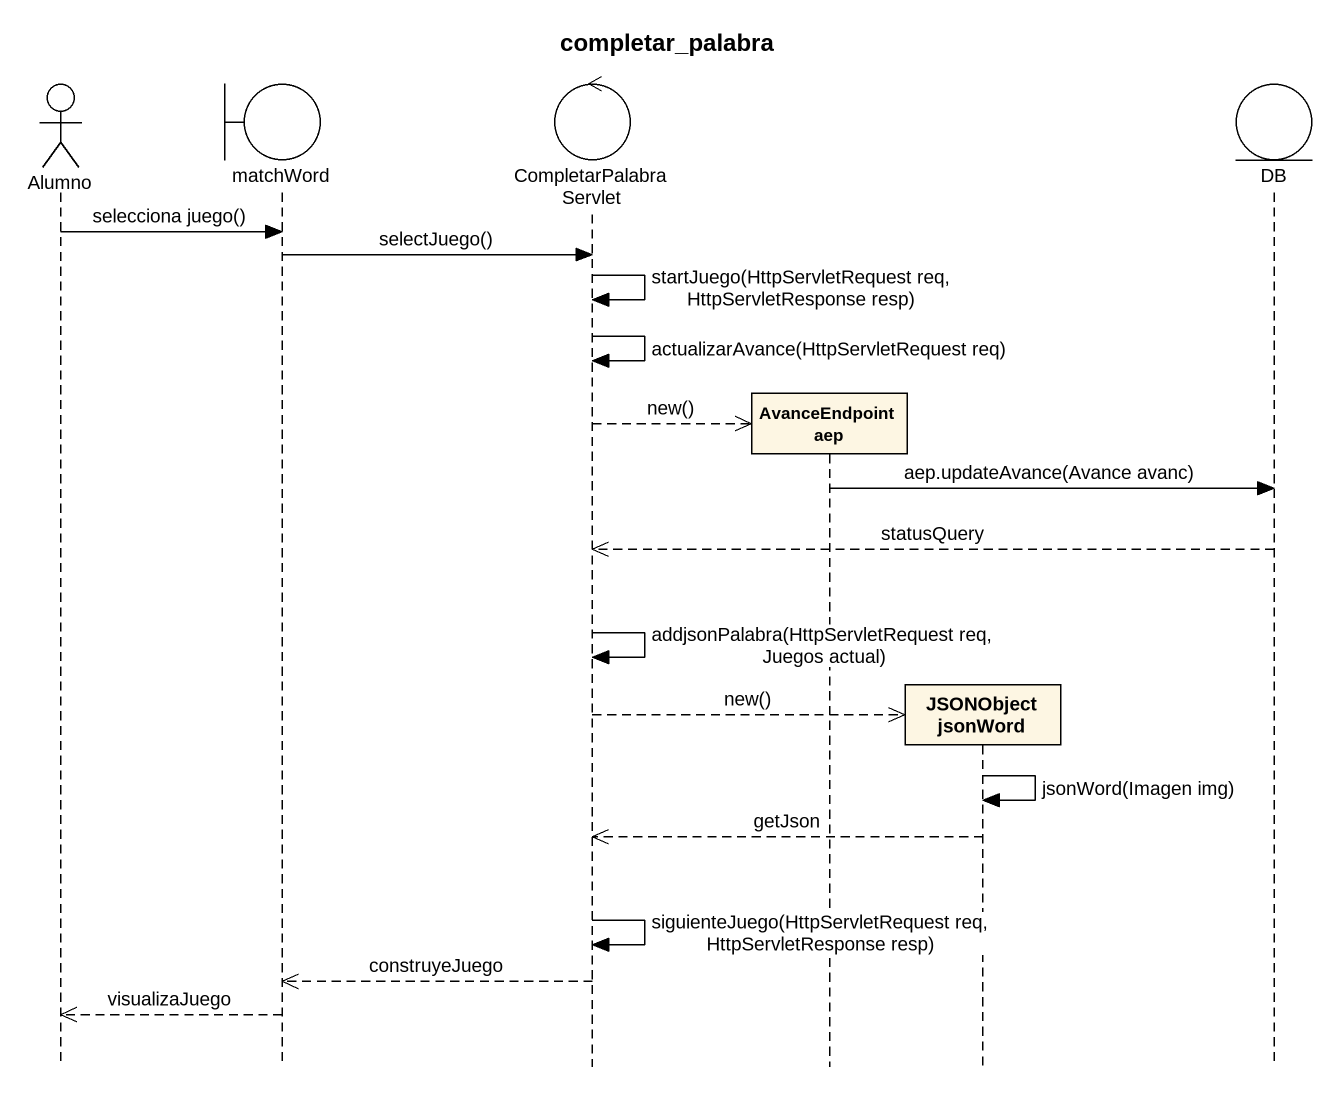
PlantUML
@startuml
title completar_palabra
hide footbox
actor Alumno
boundary matchWord
control CompletarPalabraServlet
participant "AvanceEndpoint aep" as AvanceEndpoint_aep
participant "JSONObject jsonWord" as JSONObject_jsonWord
entity DB

Alumno -> matchWord : selecciona juego()
matchWord -> CompletarPalabraServlet : selectJuego()
CompletarPalabraServlet -> CompletarPalabraServlet : startJuego(HttpServletRequest req, HttpServletResponse resp)
CompletarPalabraServlet -> CompletarPalabraServlet : actualizarAvance(HttpServletRequest req)
CompletarPalabraServlet -->> AvanceEndpoint_aep ** : new()
AvanceEndpoint_aep -> DB : aep.updateAvance(Avance avanc)
DB -->> CompletarPalabraServlet : statusQuery
CompletarPalabraServlet -> CompletarPalabraServlet : addjsonPalabra(HttpServletRequest req, Juegos actual)
CompletarPalabraServlet -->> JSONObject_jsonWord ** : new()
JSONObject_jsonWord -> JSONObject_jsonWord : jsonWord(Imagen img)
JSONObject_jsonWord -->> CompletarPalabraServlet : getJson
CompletarPalabraServlet -> CompletarPalabraServlet : siguienteJuego(HttpServletRequest req, HttpServletResponse resp)
CompletarPalabraServlet -->> matchWord : construyeJuego
matchWord -->> Alumno : visualizaJuego
@enduml
